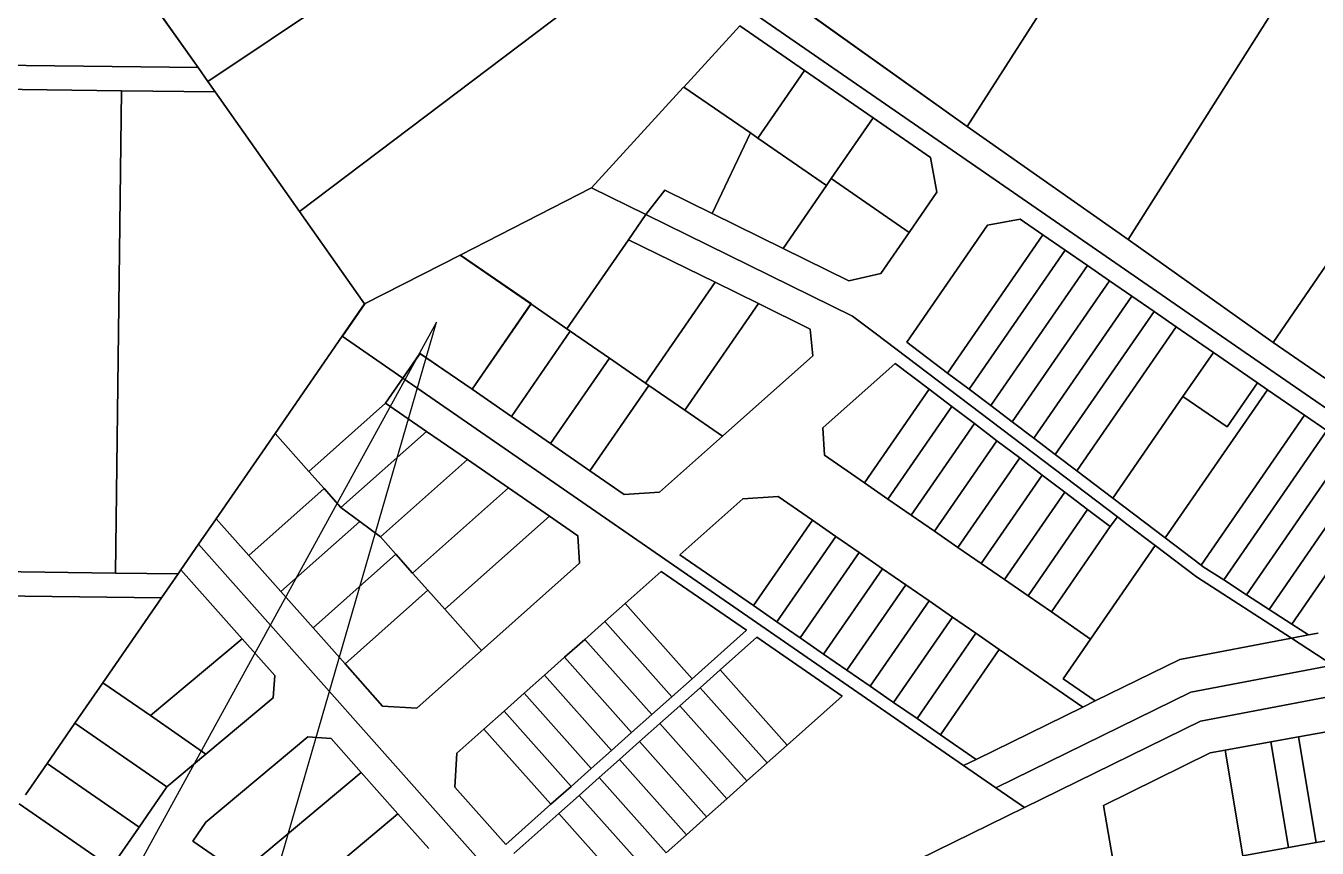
# Model space of a CAD drawing. Header units: inches. Extents: x 3562 to 70198, y -55726 to -1193.
# Drawn here: x 60876 to 64082, y -5847 to -3805 of the extents above; entities that cross this region are included whole.
import ezdxf

# ---------------------------------------------------------------- set-up
doc = ezdxf.new("R2010")
doc.units = ezdxf.units.IN
doc.header["$MEASUREMENT"] = 0
doc.layers.add('Locality Plan', color=7, linetype='Continuous')

# ---------------------------------------------------------------- blocks, each defined once
blk = doc.blocks.new('PD_912705')
at = {"layer": 'Locality Plan', "color": 7}
for p, q in [((61327.7, -3943.1), (62195.9, -3361.8)), ((62195.9, -3361.8), (61327.7, -3943.1)), ((63213, -4055.3), (63640.4, -3385.3)), ((63640.4, -3385.3), (63213, -4055.3)), ((62457.9, -3584), (61555.5, -4266.3)), ((61555.5, -4266.3), (62457.9, -3584)), ((63612.8, -4335.7), (64066.9, -3618.2)), ((64066.9, -3618.2), (63612.8, -4335.7)), ((61303.5, -3908.7), (61102.1, -3623)), ((61102.1, -3623), (61303.5, -3908.7)), ((62733.1, -3712), (63213, -4055.3)), ((63213, -4055.3), (62733.1, -3712)), ((63258.3, -4171.3), (62678.9, -3771.5)), ((62678.9, -3771.5), (63258.3, -4171.3)), ((62648.1, -3805.2), (62509.3, -3957)), ((62509.3, -3957), (62648.1, -3805.2)), ((62648.3, -3805), (62809, -3915.9)), ((62809, -3915.9), (62648.3, -3805)), ((60524.2, -3899), (61303.5, -3908.7)), ((61303.5, -3908.7), (60524.2, -3899)), ((61303.5, -3908.7), (61327.7, -3943.1)), ((61327.7, -3943.1), (61303.5, -3908.7)), ((61346.1, -3969.3), (61327.7, -3943.1)), ((61327.7, -3943.1), (61346.1, -3969.3)), ((62693.1, -4083.8), (62809, -3915.9)), ((62809, -3915.9), (62693.1, -4083.8)), ((62809, -3915.9), (62979.4, -4033.5)), ((62979.4, -4033.5), (62809, -3915.9)), ((60714.4, -3961.4), (61113.5, -3966.4)), ((61113.5, -3966.4), (60714.4, -3961.4)), ((61113.5, -3966.4), (61098.6, -5163.7)), ((61098.6, -5163.7), (61113.5, -3966.4)), ((61113.5, -3966.4), (61346.1, -3969.3)), ((61346.1, -3969.3), (61113.5, -3966.4)), ((61555.5, -4266.3), (61346.1, -3969.3)), ((61346.1, -3969.3), (61555.5, -4266.3)), ((62508, -3958.4), (62280, -4207.7)), ((62280, -4207.7), (62508, -3958.4)), ((62509.3, -3957), (62508, -3958.4)), ((62508, -3958.4), (62509.3, -3957)), ((62674.5, -4071), (62509.3, -3957)), ((62509.3, -3957), (62674.5, -4071)), ((62979.4, -4033.5), (62875.2, -4184.4)), ((62875.2, -4184.4), (62979.4, -4033.5)), ((62979.4, -4033.5), (63121.7, -4131.7)), ((63121.7, -4131.7), (62979.4, -4033.5)), ((62579.5, -4271.1), (62674.5, -4071)), ((62674.5, -4071), (62579.5, -4271.1)), ((62693.1, -4083.8), (62674.5, -4071)), ((62674.5, -4071), (62693.1, -4083.8)), ((63213, -4055.3), (63612.8, -4335.7)), ((63612.8, -4335.7), (63213, -4055.3)), ((62863.5, -4201.4), (62693.1, -4083.8)), ((62693.1, -4083.8), (62863.5, -4201.4)), ((63121.7, -4131.7), (63137.5, -4218)), ((63137.5, -4218), (63121.7, -4131.7)), ((62875.2, -4184.4), (62863.5, -4201.4)), ((62863.5, -4201.4), (62875.2, -4184.4)), ((62875.2, -4184.4), (63068.6, -4317.9)), ((63068.6, -4317.9), (62875.2, -4184.4)), ((63903, -4616.2), (63258.3, -4171.3)), ((63258.3, -4171.3), (63903, -4616.2)), ((61954, -4374.2), (62280, -4207.7)), ((62280, -4207.7), (61954, -4374.2)), ((62280, -4207.7), (62414.9, -4273.9)), ((62414.9, -4273.9), (62280, -4207.7)), ((62462.1, -4213.5), (62414.9, -4273.9)), ((62414.9, -4273.9), (62462.1, -4213.5)), ((62579.5, -4271.1), (62462.1, -4213.5)), ((62462.1, -4213.5), (62579.5, -4271.1)), ((62755.7, -4357.6), (62863.5, -4201.4)), ((62863.5, -4201.4), (62755.7, -4357.6)), ((63137.5, -4218), (63068.6, -4317.9)), ((63068.6, -4317.9), (63137.5, -4218)), ((63972.1, -4591.6), (64197.6, -4262.5)), ((64197.6, -4262.5), (63972.1, -4591.6)), ((61555.5, -4266.3), (61716.6, -4495.5)), ((61716.6, -4495.5), (61555.5, -4266.3)), ((62371.8, -4336.3), (62414.9, -4273.9)), ((62414.9, -4273.9), (62371.8, -4336.3)), ((62414.9, -4273.9), (62927.9, -4525.6)), ((62927.9, -4525.6), (62414.9, -4273.9)), ((62755.7, -4357.6), (62579.5, -4271.1)), ((62579.5, -4271.1), (62755.7, -4357.6)), ((63263.3, -4299.8), (63344.4, -4284.9)), ((63344.4, -4284.9), (63263.3, -4299.8)), ((63344.4, -4284.9), (63401, -4324)), ((63401, -4324), (63344.4, -4284.9)), ((63068.6, -4317.9), (62998.4, -4419.6)), ((62998.4, -4419.6), (63068.6, -4317.9)), ((63062.9, -4590.2), (63263.3, -4299.8)), ((63263.3, -4299.8), (63062.9, -4590.2)), ((63164.2, -4667), (63401, -4324)), ((63401, -4324), (63164.2, -4667)), ((63401, -4324), (63456.1, -4362)), ((63456.1, -4362), (63401, -4324)), ((62219.2, -4557.4), (62371.8, -4336.3)), ((62371.8, -4336.3), (62219.2, -4557.4)), ((62371.8, -4336.3), (62587, -4441.9)), ((62587, -4441.9), (62371.8, -4336.3)), ((62919.1, -4437.8), (62755.7, -4357.6)), ((62755.7, -4357.6), (62919.1, -4437.8)), ((63972.1, -4591.6), (63612.8, -4335.7)), ((63612.8, -4335.7), (63972.1, -4591.6)), ((61716.6, -4495.5), (61954, -4374.2)), ((61954, -4374.2), (61716.6, -4495.5)), ((61954, -4374.2), (62129.8, -4495.6)), ((62129.8, -4495.6), (61954, -4374.2)), ((63217.6, -4707.5), (63456.1, -4362)), ((63456.1, -4362), (63217.6, -4707.5)), ((63456.1, -4362), (63511.2, -4400.1)), ((63511.2, -4400.1), (63456.1, -4362)), ((62998.4, -4419.6), (62919.1, -4437.8)), ((62919.1, -4437.8), (62998.4, -4419.6)), ((63271.1, -4748), (63511.2, -4400.1)), ((63511.2, -4400.1), (63271.1, -4748)), ((63511.2, -4400.1), (63566.4, -4438.1)), ((63566.4, -4438.1), (63511.2, -4400.1)), ((62414.3, -4692), (62587, -4441.9)), ((62587, -4441.9), (62414.3, -4692)), ((62587, -4441.9), (62694.6, -4494.7)), ((62694.6, -4494.7), (62587, -4441.9)), ((63324.6, -4788.5), (63566.4, -4438.1)), ((63566.4, -4438.1), (63324.6, -4788.5)), ((63566.4, -4438.1), (63621.5, -4476.2)), ((63621.5, -4476.2), (63566.4, -4438.1)), ((63378, -4829), (63621.5, -4476.2)), ((63621.5, -4476.2), (63378, -4829)), ((63621.5, -4476.2), (63676.7, -4514.2)), ((63676.7, -4514.2), (63621.5, -4476.2)), ((61716.6, -4495.5), (61661, -4575.9)), ((61661, -4575.9), (61716.6, -4495.5)), ((61983.6, -4707.5), (62129.8, -4495.6)), ((62129.8, -4495.6), (61983.6, -4707.5)), ((62129.8, -4495.6), (62219.2, -4557.4)), ((62219.2, -4557.4), (62129.8, -4495.6)), ((62511.8, -4759.4), (62694.6, -4494.7)), ((62694.6, -4494.7), (62511.8, -4759.4)), ((62694.6, -4494.7), (62823.2, -4557.8)), ((62823.2, -4557.8), (62694.6, -4494.7)), ((63431.5, -4869.5), (63676.7, -4514.2)), ((63676.7, -4514.2), (63431.5, -4869.5)), ((63676.7, -4514.2), (63731.8, -4552.2)), ((63731.8, -4552.2), (63676.7, -4514.2)), ((62927.9, -4525.6), (62984.4, -4568.4)), ((62984.4, -4568.4), (62927.9, -4525.6)), ((63484.9, -4910), (63731.8, -4552.2)), ((63731.8, -4552.2), (63484.9, -4910)), ((63731.8, -4552.2), (63824, -4615.8)), ((63824, -4615.8), (63731.8, -4552.2)), ((61661, -4575.9), (61494.4, -4817.3)), ((61494.4, -4817.3), (61661, -4575.9)), ((61661, -4575.9), (61811.6, -4679.9)), ((61811.6, -4679.9), (61661, -4575.9)), ((62081.1, -4774.8), (62227.3, -4563)), ((62227.3, -4563), (62081.1, -4774.8)), ((62219.2, -4557.4), (62227.3, -4563)), ((62227.3, -4563), (62219.2, -4557.4)), ((62227.3, -4563), (62324.9, -4630.3)), ((62324.9, -4630.3), (62227.3, -4563)), ((62823.2, -4557.8), (62829.6, -4624)), ((62829.6, -4624), (62823.2, -4557.8)), ((62984.4, -4568.4), (63586.2, -5024.4)), ((63586.2, -5024.4), (62984.4, -4568.4)), ((63164.2, -4667), (63062.9, -4590.2)), ((63062.9, -4590.2), (63164.2, -4667)), ((63824, -4615.8), (63748.5, -4725.3)), ((63748.5, -4725.3), (63824, -4615.8)), ((63824, -4615.8), (63933.5, -4691.4)), ((63933.5, -4691.4), (63824, -4615.8)), ((64538.5, -5054.7), (63903, -4616.2)), ((63903, -4616.2), (64538.5, -5054.7)), ((64679.8, -5075.9), (63972.1, -4591.6)), ((63972.1, -4591.6), (64679.8, -5075.9)), ((61854.3, -4618.2), (61811.6, -4679.9)), ((61811.6, -4679.9), (61854.3, -4618.2)), ((61983.6, -4707.5), (61854.3, -4618.2)), ((61854.3, -4618.2), (61983.6, -4707.5)), ((62178.6, -4842.1), (62324.9, -4630.3)), ((62324.9, -4630.3), (62178.6, -4842.1)), ((62324.9, -4630.3), (62414.3, -4692)), ((62414.3, -4692), (62324.9, -4630.3)), ((62829.6, -4624), (62605, -4823.8)), ((62605, -4823.8), (62829.6, -4624)), ((62854.4, -4802.7), (63033.6, -4643.3)), ((63033.6, -4643.3), (62854.4, -4802.7)), ((63033.6, -4643.3), (63118.1, -4707.4)), ((63118.1, -4707.4), (63033.6, -4643.3)), ((61769, -4741.6), (61811.6, -4679.9)), ((61811.6, -4679.9), (61769, -4741.6)), ((61811.6, -4679.9), (63204, -5641.3)), ((63204, -5641.3), (61811.6, -4679.9)), ((63217.6, -4707.5), (63164.2, -4667)), ((63164.2, -4667), (63217.6, -4707.5)), ((62081.1, -4774.8), (61983.6, -4707.5)), ((61983.6, -4707.5), (62081.1, -4774.8)), ((62276.1, -4909.5), (62422.4, -4697.6)), ((62422.4, -4697.6), (62276.1, -4909.5)), ((62414.3, -4692), (62422.4, -4697.6)), ((62422.4, -4697.6), (62414.3, -4692)), ((62422.4, -4697.6), (62511.8, -4759.4)), ((62511.8, -4759.4), (62422.4, -4697.6)), ((62957.7, -4939.7), (63118.1, -4707.4)), ((63118.1, -4707.4), (62957.7, -4939.7)), ((63118.1, -4707.4), (63174.4, -4750)), ((63174.4, -4750), (63118.1, -4707.4)), ((63271.1, -4748), (63217.6, -4707.5)), ((63217.6, -4707.5), (63271.1, -4748)), ((63704.3, -5076.3), (63958.2, -4708.4)), ((63958.2, -4708.4), (63704.3, -5076.3)), ((63857.9, -4800.8), (63933.5, -4691.4)), ((63933.5, -4691.4), (63857.9, -4800.8)), ((63933.5, -4691.4), (63958.2, -4708.4)), ((63958.2, -4708.4), (63933.5, -4691.4)), ((63958.2, -4708.4), (64050.4, -4772)), ((64050.4, -4772), (63958.2, -4708.4)), ((61578.1, -4911.5), (61769, -4741.6)), ((61769, -4741.6), (61578.1, -4911.5)), ((61769, -4741.6), (61870.7, -4811.8)), ((61870.7, -4811.8), (61769, -4741.6)), ((63748.5, -4725.3), (63574.3, -4977.7)), ((63574.3, -4977.7), (63748.5, -4725.3)), ((63748.5, -4725.3), (63857.9, -4800.8)), ((63857.9, -4800.8), (63748.5, -4725.3)), ((62178.6, -4842.1), (62081.1, -4774.8)), ((62081.1, -4774.8), (62178.6, -4842.1)), ((62511.8, -4759.4), (62605, -4823.8)), ((62605, -4823.8), (62511.8, -4759.4)), ((63015.8, -4979.8), (63174.4, -4750)), ((63174.4, -4750), (63015.8, -4979.8)), ((63174.4, -4750), (63230.6, -4792.6)), ((63230.6, -4792.6), (63174.4, -4750)), ((63324.6, -4788.5), (63271.1, -4748)), ((63271.1, -4748), (63324.6, -4788.5)), ((63793.7, -5144), (64050.4, -4772)), ((64050.4, -4772), (63793.7, -5144)), ((64050.4, -4772), (64105.5, -4810.1)), ((64105.5, -4810.1), (64050.4, -4772)), ((62858.6, -4871.2), (62854.4, -4802.7)), ((62854.4, -4802.7), (62858.6, -4871.2)), ((63073.8, -5019.8), (63230.6, -4792.6)), ((63230.6, -4792.6), (63073.8, -5019.8)), ((63230.6, -4792.6), (63286.8, -4835.3)), ((63286.8, -4835.3), (63230.6, -4792.6)), ((63378, -4829), (63324.6, -4788.5)), ((63324.6, -4788.5), (63378, -4829)), ((61348.2, -5029.1), (61494.4, -4817.3)), ((61494.4, -4817.3), (61348.2, -5029.1)), ((61494.4, -4817.3), (61578.1, -4911.5)), ((61578.1, -4911.5), (61494.4, -4817.3)), ((61870.7, -4811.8), (61657.9, -5001.1)), ((61657.9, -5001.1), (61870.7, -4811.8)), ((61972.3, -4882), (61870.7, -4811.8)), ((61870.7, -4811.8), (61972.3, -4882)), ((62605, -4823.8), (62448.6, -4962.9)), ((62448.6, -4962.9), (62605, -4823.8)), ((63131.8, -5059.9), (63286.8, -4835.3)), ((63286.8, -4835.3), (63131.8, -5059.9)), ((63286.8, -4835.3), (63343.1, -4877.9)), ((63343.1, -4877.9), (63286.8, -4835.3)), ((63431.5, -4869.5), (63378, -4829)), ((63378, -4829), (63431.5, -4869.5)), ((64105.5, -4810.1), (63849.6, -5180.8)), ((63849.6, -5180.8), (64105.5, -4810.1)), ((62276.1, -4909.5), (62178.6, -4842.1)), ((62178.6, -4842.1), (62276.1, -4909.5)), ((62957.7, -4939.7), (62858.6, -4871.2)), ((62858.6, -4871.2), (62957.7, -4939.7)), ((63484.9, -4910), (63431.5, -4869.5)), ((63431.5, -4869.5), (63484.9, -4910)), ((63905.9, -5217.3), (64160.7, -4848.1)), ((64160.7, -4848.1), (63905.9, -5217.3)), ((61756.3, -5074.1), (61972.3, -4882)), ((61972.3, -4882), (61756.3, -5074.1)), ((61972.3, -4882), (62073.9, -4952.2)), ((62073.9, -4952.2), (61972.3, -4882)), ((63189.8, -5099.9), (63343.1, -4877.9)), ((63343.1, -4877.9), (63189.8, -5099.9)), ((63343.1, -4877.9), (63399.3, -4920.5)), ((63399.3, -4920.5), (63343.1, -4877.9)), ((63962.1, -5253.8), (64215.8, -4886.1)), ((64215.8, -4886.1), (63962.1, -5253.8)), ((61578.1, -4911.5), (61616, -4954)), ((61616, -4954), (61578.1, -4911.5)), ((62361.3, -4968.3), (62276.1, -4909.5)), ((62276.1, -4909.5), (62361.3, -4968.3)), ((63247.8, -5140), (63399.3, -4920.5)), ((63399.3, -4920.5), (63247.8, -5140)), ((63399.3, -4920.5), (63455.6, -4963.1)), ((63455.6, -4963.1), (63399.3, -4920.5)), ((63574.3, -4977.7), (63484.9, -4910)), ((63484.9, -4910), (63574.3, -4977.7)), ((64018.4, -5290.2), (64271, -4924.2)), ((64271, -4924.2), (64018.4, -5290.2)), ((61616, -4954), (61429.2, -5120.2)), ((61429.2, -5120.2), (61616, -4954)), ((61657.9, -5001.1), (61616, -4954)), ((61616, -4954), (61657.9, -5001.1)), ((61836, -5163.8), (62073.9, -4952.2)), ((62073.9, -4952.2), (61836, -5163.8)), ((62073.9, -4952.2), (62175.6, -5022.3)), ((62175.6, -5022.3), (62073.9, -4952.2)), ((62448.6, -4962.9), (62361.3, -4968.3)), ((62361.3, -4968.3), (62448.6, -4962.9)), ((63015.8, -4979.8), (62957.7, -4939.7)), ((62957.7, -4939.7), (63015.8, -4979.8)), ((63305.8, -5180), (63455.6, -4963.1)), ((63455.6, -4963.1), (63305.8, -5180)), ((63455.6, -4963.1), (63511.8, -5005.7)), ((63511.8, -5005.7), (63455.6, -4963.1)), ((61704.6, -5035.8), (61657.9, -5001.1)), ((61657.9, -5001.1), (61704.6, -5035.8)), ((62499.5, -5118.4), (62655.9, -4979.2)), ((62655.9, -4979.2), (62499.5, -5118.4)), ((62655.9, -4979.2), (62743.2, -4973.9)), ((62743.2, -4973.9), (62655.9, -4979.2)), ((62743.2, -4973.9), (62828.4, -5032.7)), ((62828.4, -5032.7), (62743.2, -4973.9)), ((63073.8, -5019.8), (63015.8, -4979.8)), ((63015.8, -4979.8), (63073.8, -5019.8)), ((63704.3, -5076.3), (63574.3, -4977.7)), ((63574.3, -4977.7), (63704.3, -5076.3)), ((61348.2, -5029.1), (61304.5, -5092)), ((61304.5, -5092), (61348.2, -5029.1)), ((61429.2, -5120.2), (61348.2, -5029.1)), ((61348.2, -5029.1), (61429.2, -5120.2)), ((61915.8, -5253.4), (62175.6, -5022.3)), ((62175.6, -5022.3), (61915.8, -5253.4)), ((62175.6, -5022.3), (62245.9, -5070.9)), ((62245.9, -5070.9), (62175.6, -5022.3)), ((62682.1, -5244.5), (62828.4, -5032.7)), ((62828.4, -5032.7), (62682.1, -5244.5)), ((62828.4, -5032.7), (62886.4, -5072.7)), ((62886.4, -5072.7), (62828.4, -5032.7)), ((63131.8, -5059.9), (63073.8, -5019.8)), ((63073.8, -5019.8), (63131.8, -5059.9)), ((63363.8, -5220.1), (63511.8, -5005.7)), ((63511.8, -5005.7), (63363.8, -5220.1)), ((63511.8, -5005.7), (63568.1, -5048.3)), ((63568.1, -5048.3), (63511.8, -5005.7)), ((63586.2, -5024.4), (63568.1, -5048.3)), ((63568.1, -5048.3), (63586.2, -5024.4)), ((63586.2, -5024.4), (63609.2, -5041.9)), ((63609.2, -5041.9), (63586.2, -5024.4)), ((61509, -5209.8), (61704.6, -5035.8)), ((61704.6, -5035.8), (61509, -5209.8)), ((61704.6, -5035.8), (61756.3, -5074.1)), ((61756.3, -5074.1), (61704.6, -5035.8)), ((63189.8, -5099.9), (63131.8, -5059.9)), ((63131.8, -5059.9), (63189.8, -5099.9)), ((63568.1, -5048.3), (63421.8, -5260.2)), ((63421.8, -5260.2), (63568.1, -5048.3)), ((63609.2, -5041.9), (63679.7, -5095.2)), ((63679.7, -5095.2), (63609.2, -5041.9)), ((61304.5, -5092), (61260.6, -5155.5)), ((61260.6, -5155.5), (61304.5, -5092)), ((62408.5, -6333.8), (61304.5, -5092)), ((61304.5, -5092), (62408.5, -6333.8)), ((61794.2, -5116.7), (61756.3, -5074.1)), ((61756.3, -5074.1), (61794.2, -5116.7)), ((62245.9, -5070.9), (62250.1, -5139.4)), ((62250.1, -5139.4), (62245.9, -5070.9)), ((62740.1, -5284.5), (62886.4, -5072.7)), ((62886.4, -5072.7), (62740.1, -5284.5)), ((62886.4, -5072.7), (62944.4, -5112.8)), ((62944.4, -5112.8), (62886.4, -5072.7)), ((63679.7, -5095.2), (63519.3, -5327.5)), ((63519.3, -5327.5), (63679.7, -5095.2)), ((63679.7, -5095.2), (63781.9, -5172.7)), ((63781.9, -5172.7), (63679.7, -5095.2)), ((63793.7, -5144), (63704.3, -5076.3)), ((63704.3, -5076.3), (63793.7, -5144)), ((61429.2, -5120.2), (61509, -5209.8)), ((61509, -5209.8), (61429.2, -5120.2)), ((61588.7, -5299.5), (61794.2, -5116.7)), ((61794.2, -5116.7), (61588.7, -5299.5)), ((61794.2, -5116.7), (61836, -5163.8)), ((61836, -5163.8), (61794.2, -5116.7)), ((62682.1, -5244.5), (62499.5, -5118.4)), ((62499.5, -5118.4), (62682.1, -5244.5)), ((62798.1, -5324.6), (62944.4, -5112.8)), ((62944.4, -5112.8), (62798.1, -5324.6)), ((62944.4, -5112.8), (63002.4, -5152.8)), ((63002.4, -5152.8), (62944.4, -5112.8)), ((63247.8, -5140), (63189.8, -5099.9)), ((63189.8, -5099.9), (63247.8, -5140)), ((61098.6, -5163.7), (60699.5, -5158.7)), ((60699.5, -5158.7), (61098.6, -5163.7)), ((61253.6, -5165.6), (61260.6, -5155.5)), ((61260.6, -5155.5), (61253.6, -5165.6)), ((61260.6, -5155.5), (61413, -5326.8)), ((61413, -5326.8), (61260.6, -5155.5)), ((62250.1, -5139.4), (62006.9, -5355.8)), ((62006.9, -5355.8), (62250.1, -5139.4)), ((62453.3, -5159.4), (62363.6, -5239.2)), ((62363.6, -5239.2), (62453.3, -5159.4)), ((62665, -5305.6), (62453.3, -5159.4)), ((62453.3, -5159.4), (62665, -5305.6)), ((62856.1, -5364.6), (63002.4, -5152.8)), ((63002.4, -5152.8), (62856.1, -5364.6)), ((63002.4, -5152.8), (63060.4, -5192.9)), ((63060.4, -5192.9), (63002.4, -5152.8)), ((63305.8, -5180), (63247.8, -5140)), ((63247.8, -5140), (63305.8, -5180)), ((63799, -5148), (63793.7, -5144)), ((63793.7, -5144), (63799, -5148)), ((63849.6, -5180.8), (63799, -5148)), ((63799, -5148), (63849.6, -5180.8)), ((61253.6, -5165.6), (61098.6, -5163.7)), ((61098.6, -5163.7), (61253.6, -5165.6)), ((61212.5, -5225.1), (61253.6, -5165.6)), ((61253.6, -5165.6), (61212.5, -5225.1)), ((61836, -5163.8), (61873.9, -5206.4)), ((61873.9, -5206.4), (61836, -5163.8)), ((62914.1, -5404.7), (63060.4, -5192.9)), ((63060.4, -5192.9), (62914.1, -5404.7)), ((63060.4, -5192.9), (63118.4, -5232.9)), ((63118.4, -5232.9), (63060.4, -5192.9)), ((63363.8, -5220.1), (63305.8, -5180)), ((63305.8, -5180), (63363.8, -5220.1)), ((63781.9, -5172.7), (64017.6, -5325.5)), ((64017.6, -5325.5), (63781.9, -5172.7)), ((63905.9, -5217.3), (63849.6, -5180.8)), ((63849.6, -5180.8), (63905.9, -5217.3)), ((60084.4, -5211), (61212.5, -5225.1)), ((61212.5, -5225.1), (60084.4, -5211)), ((61212.5, -5225.1), (61066.9, -5435.9)), ((61066.9, -5435.9), (61212.5, -5225.1)), ((61509, -5209.8), (61588.7, -5299.5)), ((61588.7, -5299.5), (61509, -5209.8)), ((61873.9, -5206.4), (61668.5, -5389.1)), ((61668.5, -5389.1), (61873.9, -5206.4)), ((61915.8, -5253.4), (61873.9, -5206.4)), ((61873.9, -5206.4), (61915.8, -5253.4)), ((63421.8, -5260.2), (63363.8, -5220.1)), ((63363.8, -5220.1), (63421.8, -5260.2)), ((63962.1, -5253.8), (63905.9, -5217.3)), ((63905.9, -5217.3), (63962.1, -5253.8)), ((62006.9, -5355.8), (61915.8, -5253.4)), ((61915.8, -5253.4), (62006.9, -5355.8)), ((62313.5, -5283.7), (62363.6, -5239.2)), ((62363.6, -5239.2), (62313.5, -5283.7)), ((62363.6, -5239.2), (62529.8, -5426)), ((62529.8, -5426), (62363.6, -5239.2)), ((62740.1, -5284.5), (62682.1, -5244.5)), ((62682.1, -5244.5), (62740.1, -5284.5)), ((62972.2, -5444.7), (63118.4, -5232.9)), ((63118.4, -5232.9), (62972.2, -5444.7)), ((63118.4, -5232.9), (63176.4, -5273)), ((63176.4, -5273), (63118.4, -5232.9)), ((64018.4, -5290.2), (63962.1, -5253.8)), ((63962.1, -5253.8), (64018.4, -5290.2)), ((62263.5, -5328.3), (62313.5, -5283.7)), ((62313.5, -5283.7), (62263.5, -5328.3)), ((62313.5, -5283.7), (62479.7, -5470.5)), ((62479.7, -5470.5), (62313.5, -5283.7)), ((62798.1, -5324.6), (62740.1, -5284.5)), ((62740.1, -5284.5), (62798.1, -5324.6)), ((63030.2, -5484.8), (63176.4, -5273)), ((63176.4, -5273), (63030.2, -5484.8)), ((63176.4, -5273), (63234.4, -5313.1)), ((63234.4, -5313.1), (63176.4, -5273)), ((63421.8, -5260.2), (63519.3, -5327.5)), ((63519.3, -5327.5), (63421.8, -5260.2)), ((61668.5, -5389.1), (61588.7, -5299.5)), ((61588.7, -5299.5), (61668.5, -5389.1)), ((62529.8, -5426), (62665, -5305.6)), ((62665, -5305.6), (62529.8, -5426)), ((63088.2, -5524.9), (63234.4, -5313.1)), ((63234.4, -5313.1), (63088.2, -5524.9)), ((63234.4, -5313.1), (63292.4, -5353.1)), ((63292.4, -5353.1), (63234.4, -5313.1)), ((64017.6, -5325.5), (64060.1, -5317.3)), ((64060.1, -5317.3), (64017.6, -5325.5)), ((64060.1, -5317.3), (64018.4, -5290.2)), ((64018.4, -5290.2), (64060.1, -5317.3)), ((64084.2, -5312.7), (64060.1, -5317.3)), ((64060.1, -5317.3), (64084.2, -5312.7)), ((61185.1, -5517.6), (61413, -5326.8)), ((61413, -5326.8), (61185.1, -5517.6)), ((61413, -5326.8), (61493.9, -5417.8)), ((61493.9, -5417.8), (61413, -5326.8)), ((62213.4, -5372.8), (62263.5, -5328.3)), ((62263.5, -5328.3), (62213.4, -5372.8)), ((62263.5, -5328.3), (62429.6, -5515)), ((62429.6, -5515), (62263.5, -5328.3)), ((62599.7, -5403.8), (62690.4, -5323.1)), ((62690.4, -5323.1), (62599.7, -5403.8)), ((62690.4, -5323.1), (62902.2, -5469.4)), ((62902.2, -5469.4), (62690.4, -5323.1)), ((62856.1, -5364.6), (62798.1, -5324.6)), ((62798.1, -5324.6), (62856.1, -5364.6)), ((63146.2, -5564.9), (63292.4, -5353.1)), ((63292.4, -5353.1), (63146.2, -5564.9)), ((63292.4, -5353.1), (63499.9, -5496.3)), ((63499.9, -5496.3), (63292.4, -5353.1)), ((63519.3, -5327.5), (63451.2, -5426.2)), ((63451.2, -5426.2), (63519.3, -5327.5)), ((63741, -5378.3), (64017.6, -5325.5)), ((64017.6, -5325.5), (63741, -5378.3)), ((64017.6, -5325.5), (64120.7, -5392.3)), ((64120.7, -5392.3), (64017.6, -5325.5)), ((61846.3, -5498.7), (62006.9, -5355.8)), ((62006.9, -5355.8), (61846.3, -5498.7)), ((62213.4, -5372.8), (62163.4, -5417.3)), ((62163.4, -5417.3), (62213.4, -5372.8)), ((62379.6, -5559.6), (62213.4, -5372.8)), ((62213.4, -5372.8), (62379.6, -5559.6)), ((62914.1, -5404.7), (62856.1, -5364.6)), ((62856.1, -5364.6), (62914.1, -5404.7)), ((63530.8, -5481.2), (63741, -5378.3)), ((63741, -5378.3), (63530.8, -5481.2)), ((61493.9, -5417.8), (61489.8, -5473.2)), ((61489.8, -5473.2), (61493.9, -5417.8)), ((61668.5, -5389.1), (61761.5, -5493.7)), ((61761.5, -5493.7), (61668.5, -5389.1)), ((62163.4, -5417.3), (62113.3, -5461.9)), ((62113.3, -5461.9), (62163.4, -5417.3)), ((62163.4, -5417.3), (62329.5, -5604.1)), ((62329.5, -5604.1), (62163.4, -5417.3)), ((62549.7, -5448.4), (62599.7, -5403.8)), ((62599.7, -5403.8), (62549.7, -5448.4)), ((62599.7, -5403.8), (62765.9, -5590.6)), ((62765.9, -5590.6), (62599.7, -5403.8)), ((62972.2, -5444.7), (62914.1, -5404.7)), ((62914.1, -5404.7), (62972.2, -5444.7)), ((64120.7, -5392.3), (63768.2, -5459.6)), ((63768.2, -5459.6), (64120.7, -5392.3)), ((61066.9, -5435.9), (60997.6, -5536.2)), ((60997.6, -5536.2), (61066.9, -5435.9)), ((61066.9, -5435.9), (61185.1, -5517.6)), ((61185.1, -5517.6), (61066.9, -5435.9)), ((62529.8, -5426), (62479.7, -5470.5)), ((62479.7, -5470.5), (62529.8, -5426)), ((62549.7, -5448.4), (62499.6, -5492.9)), ((62499.6, -5492.9), (62549.7, -5448.4)), ((62715.9, -5635.1), (62549.7, -5448.4)), ((62549.7, -5448.4), (62715.9, -5635.1)), ((63030.2, -5484.8), (62972.2, -5444.7)), ((62972.2, -5444.7), (63030.2, -5484.8)), ((63451.2, -5426.2), (63530.8, -5481.2)), ((63530.8, -5481.2), (63451.2, -5426.2)), ((61489.8, -5473.2), (61323, -5612.8)), ((61323, -5612.8), (61489.8, -5473.2)), ((62063.3, -5506.4), (62113.3, -5461.9)), ((62113.3, -5461.9), (62063.3, -5506.4)), ((62113.3, -5461.9), (62279.5, -5648.6)), ((62279.5, -5648.6), (62113.3, -5461.9)), ((62479.7, -5470.5), (62429.6, -5515)), ((62429.6, -5515), (62479.7, -5470.5)), ((62902.2, -5469.4), (62765.9, -5590.6)), ((62765.9, -5590.6), (62902.2, -5469.4)), ((63768.2, -5459.6), (63284.1, -5696.6)), ((63284.1, -5696.6), (63768.2, -5459.6)), ((63530.8, -5481.2), (63499.9, -5496.3)), ((63499.9, -5496.3), (63530.8, -5481.2)), ((64211.6, -5451.3), (63792.1, -5531.4)), ((63792.1, -5531.4), (64211.6, -5451.3)), ((61761.5, -5493.7), (61846.3, -5498.7)), ((61846.3, -5498.7), (61761.5, -5493.7)), ((62013.2, -5550.9), (62063.3, -5506.4)), ((62063.3, -5506.4), (62013.2, -5550.9)), ((62063.3, -5506.4), (62229.4, -5693.2)), ((62229.4, -5693.2), (62063.3, -5506.4)), ((62499.6, -5492.9), (62449.6, -5537.4)), ((62449.6, -5537.4), (62499.6, -5492.9)), ((62665.8, -5679.7), (62499.6, -5492.9)), ((62499.6, -5492.9), (62665.8, -5679.7)), ((63088.2, -5524.9), (63030.2, -5484.8)), ((63030.2, -5484.8), (63088.2, -5524.9)), ((63499.9, -5496.3), (63234.8, -5626.1)), ((63234.8, -5626.1), (63499.9, -5496.3)), ((60928.3, -5636.5), (60997.6, -5536.2)), ((60997.6, -5536.2), (60928.3, -5636.5)), ((60997.6, -5536.2), (61226, -5694)), ((61226, -5694), (60997.6, -5536.2)), ((61185.1, -5517.6), (61323, -5612.8)), ((61323, -5612.8), (61185.1, -5517.6)), ((62429.6, -5515), (62379.6, -5559.6)), ((62379.6, -5559.6), (62429.6, -5515)), ((62399.6, -5581.9), (62449.6, -5537.4)), ((62449.6, -5537.4), (62399.6, -5581.9)), ((62449.6, -5537.4), (62615.7, -5724.2)), ((62615.7, -5724.2), (62449.6, -5537.4)), ((63146.2, -5564.9), (63088.2, -5524.9)), ((63088.2, -5524.9), (63146.2, -5564.9)), ((63792.1, -5531.4), (63354.9, -5745.5)), ((63354.9, -5745.5), (63792.1, -5531.4)), ((61322.9, -5782.4), (61576.2, -5570.4)), ((61576.2, -5570.4), (61322.9, -5782.4)), ((61576.2, -5570.4), (61633.4, -5574.6)), ((61633.4, -5574.6), (61576.2, -5570.4)), ((61633.4, -5574.6), (61708.2, -5658.7)), ((61708.2, -5658.7), (61633.4, -5574.6)), ((62013.2, -5550.9), (61946, -5610.7)), ((61946, -5610.7), (62013.2, -5550.9)), ((62179.4, -5737.7), (62013.2, -5550.9)), ((62013.2, -5550.9), (62179.4, -5737.7)), ((62329.5, -5604.1), (62379.6, -5559.6)), ((62379.6, -5559.6), (62329.5, -5604.1)), ((63234.8, -5626.1), (63146.2, -5564.9)), ((63146.2, -5564.9), (63234.8, -5626.1)), ((63967, -5582.6), (64035.6, -5570.1)), ((64035.6, -5570.1), (63967, -5582.6)), ((64035.6, -5570.1), (64104.9, -5557.5)), ((64104.9, -5557.5), (64035.6, -5570.1)), ((64035.6, -5570.1), (64079.1, -5832.9)), ((64079.1, -5832.9), (64035.6, -5570.1)), ((62279.5, -5648.6), (62329.5, -5604.1)), ((62329.5, -5604.1), (62279.5, -5648.6)), ((62349.5, -5626.5), (62399.6, -5581.9)), ((62399.6, -5581.9), (62349.5, -5626.5)), ((62399.6, -5581.9), (62565.7, -5768.7)), ((62565.7, -5768.7), (62399.6, -5581.9)), ((62765.9, -5590.6), (62715.9, -5635.1)), ((62715.9, -5635.1), (62765.9, -5590.6)), ((63551.4, -5740.5), (63815.8, -5610.1)), ((63815.8, -5610.1), (63551.4, -5740.5)), ((63815.8, -5610.1), (63853.3, -5603.3)), ((63853.3, -5603.3), (63815.8, -5610.1)), ((63853.3, -5603.3), (63967, -5582.6)), ((63967, -5582.6), (63853.3, -5603.3)), ((63853.3, -5603.3), (63897.2, -5865.9)), ((63897.2, -5865.9), (63853.3, -5603.3)), ((64010.9, -5845.3), (63967, -5582.6)), ((63967, -5582.6), (64010.9, -5845.3)), ((60874.5, -5714.5), (60928.3, -5636.5)), ((60928.3, -5636.5), (60874.5, -5714.5)), ((60928.3, -5636.5), (61156.7, -5794.3)), ((61156.7, -5794.3), (60928.3, -5636.5)), ((61323, -5612.8), (61226, -5694)), ((61226, -5694), (61323, -5612.8)), ((61946, -5610.7), (61941, -5695.4)), ((61941, -5695.4), (61946, -5610.7)), ((62349.5, -5626.5), (62299.4, -5671)), ((62299.4, -5671), (62349.5, -5626.5)), ((62515.6, -5813.3), (62349.5, -5626.5)), ((62349.5, -5626.5), (62515.6, -5813.3)), ((62665.8, -5679.7), (62715.9, -5635.1)), ((62715.9, -5635.1), (62665.8, -5679.7)), ((63234.8, -5626.1), (63204, -5641.3)), ((63204, -5641.3), (63234.8, -5626.1)), ((63204, -5641.3), (63284.1, -5696.6)), ((63284.1, -5696.6), (63204, -5641.3)), ((61407.7, -5910.2), (61708.2, -5658.7)), ((61708.2, -5658.7), (61407.7, -5910.2)), ((61708.2, -5658.7), (61799.4, -5761.3)), ((61799.4, -5761.3), (61708.2, -5658.7)), ((62279.5, -5648.6), (62229.4, -5693.2)), ((62229.4, -5693.2), (62279.5, -5648.6)), ((62299.4, -5671), (62249.3, -5715.6)), ((62249.3, -5715.6), (62299.4, -5671)), ((62299.4, -5671), (62465.6, -5857.8)), ((62465.6, -5857.8), (62299.4, -5671)), ((61226, -5694), (61156.7, -5794.3)), ((61156.7, -5794.3), (61226, -5694)), ((61941, -5695.4), (62067.3, -5837.4)), ((62067.3, -5837.4), (61941, -5695.4)), ((62229.4, -5693.2), (62179.4, -5737.7)), ((62179.4, -5737.7), (62229.4, -5693.2)), ((62615.7, -5724.2), (62665.8, -5679.7)), ((62665.8, -5679.7), (62615.7, -5724.2)), ((63284.1, -5696.6), (63354.9, -5745.5)), ((63354.9, -5745.5), (63284.1, -5696.6)), ((60859, -5736.8), (61087.4, -5894.6)), ((61087.4, -5894.6), (60859, -5736.8)), ((62067.3, -5837.4), (62179.4, -5737.7)), ((62179.4, -5737.7), (62067.3, -5837.4)), ((62249.3, -5715.6), (62199.3, -5760.1)), ((62199.3, -5760.1), (62249.3, -5715.6)), ((62249.3, -5715.6), (62415.5, -5902.3)), ((62415.5, -5902.3), (62249.3, -5715.6)), ((62615.7, -5724.2), (62565.7, -5768.7)), ((62565.7, -5768.7), (62615.7, -5724.2)), ((61524.8, -5991.1), (61799.4, -5761.3)), ((61799.4, -5761.3), (61524.8, -5991.1)), ((61799.4, -5761.3), (61876.4, -5847.8)), ((61876.4, -5847.8), (61799.4, -5761.3)), ((62087.2, -5859.8), (62199.3, -5760.1)), ((62199.3, -5760.1), (62087.2, -5859.8)), ((62199.3, -5760.1), (62365.5, -5946.9)), ((62365.5, -5946.9), (62199.3, -5760.1)), ((62565.7, -5768.7), (62515.6, -5813.3)), ((62515.6, -5813.3), (62565.7, -5768.7)), ((63354.9, -5745.5), (62767.7, -6033)), ((62767.7, -6033), (63354.9, -5745.5)), ((63582.7, -5922.9), (63551.4, -5740.5)), ((63551.4, -5740.5), (63582.7, -5922.9)), ((61156.7, -5794.3), (61087.4, -5894.6)), ((61087.4, -5894.6), (61156.7, -5794.3)), ((61290.5, -5829.3), (61322.9, -5782.4)), ((61322.9, -5782.4), (61290.5, -5829.3)), ((61407.7, -5910.2), (61290.5, -5829.3)), ((61290.5, -5829.3), (61407.7, -5910.2)), ((62465.6, -5857.8), (62515.6, -5813.3)), ((62515.6, -5813.3), (62465.6, -5857.8)), ((64079.1, -5832.9), (64010.9, -5845.3)), ((64010.9, -5845.3), (64079.1, -5832.9)), ((64148, -5820.5), (64079.1, -5832.9)), ((64079.1, -5832.9), (64148, -5820.5)), ((64010.9, -5845.3), (63897.2, -5865.9)), ((63897.2, -5865.9), (64010.9, -5845.3))]:
    blk.add_line(p, q, dxfattribs=at)
blk = doc.blocks.new('PD_912706')
at = {"layer": 'Locality Plan', "color": 7}
blk.add_lwpolyline([(57068.4, -6691.2), (57068.4, -7691.1), (61168, -7691.1), (61168, -7050.5), (61895.4, -4540.9), (60714.4, -6691.2), (57068.4, -6691.2)], dxfattribs=at)

msp = doc.modelspace()

# ---------------------------------------------------------------- linework, layer by layer
at = {"layer": 'Locality Plan', "color": 12, "true_color": 0xdc0806}
msp.add_lwpolyline([(61717.6, -4495.5), (61662.1, -4575.9), (61812.7, -4679.9), (61855.3, -4618.2), (61984.6, -4707.5), (62130.9, -4495.6), (61955, -4374.2), (61717.6, -4495.5)], dxfattribs=at)

# ---------------------------------------------------------------- block references
at = {"layer": 'Locality Plan'}
for name in ['PD_912705', 'PD_912706']:
    msp.add_blockref(name, (0, 0), dxfattribs=at)

doc.saveas('drawing.dxf')
